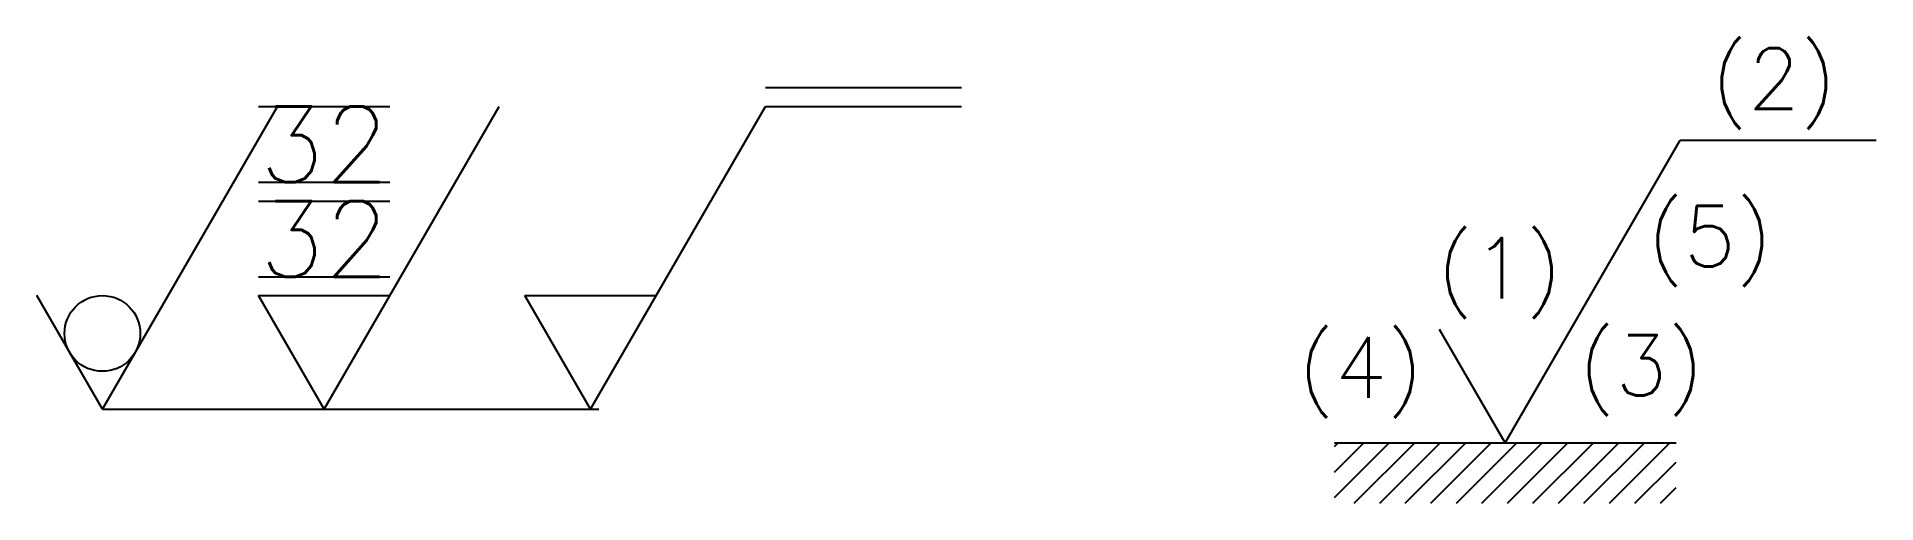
# Model space of a CAD drawing. Extents: x 168.6 to 217.2, y 120 to 132.3.
import ezdxf
from ezdxf.enums import TextEntityAlignment as Align

# ---------------------------------------------------------------- set-up
doc = ezdxf.new("R2010")
doc.units = 0
doc.layers.get('0').update_dxf_attribs({"linetype": 'CONTINUOUS'})
doc.styles.add('CHINA', font='romans.shx', dxfattribs={"bigfont": 'chineset.shx'})

msp = doc.modelspace()

# ---------------------------------------------------------------- hatches: boundary and pattern name
at = {"linetype": 'CONTINUOUS'}
h = msp.add_hatch(dxfattribs=at)
h.set_pattern_fill('ANSI31', color=6, scale=0.15, style=0)
h.set_pattern_definition([(45, (6.4634, 0.5343), (-0.3367596, 0.3367596), [])])
h.paths.add_polyline_path([(211.891, 121.606), (202.87, 121.606), (202.87, 120.011), (211.891, 120.011)])

# ---------------------------------------------------------------- linework, layer by layer
for p, q in [((187.851, 130.997), (193.024, 130.997)), ((170.351, 122.497), (174.97, 130.497)), ((174.475, 130.497), (177.939, 130.497)), ((176.207, 122.497), (180.825, 130.497)), ((183.232, 122.497), (187.851, 130.497)), ((187.851, 130.497), (193.024, 130.497)), ((174.475, 128.497), (177.939, 128.497)), ((174.475, 127.997), (177.939, 127.997)), ((174.475, 125.997), (177.939, 125.997)), ((170.351, 122.497), (168.619, 125.497)), ((174.475, 125.497), (177.939, 125.497)), ((176.207, 122.497), (174.475, 125.497)), ((181.5, 125.497), (184.964, 125.497)), ((183.232, 122.497), (181.5, 125.497)), ((170.351, 122.497), (183.451, 122.497)), ((202.87, 121.606), (211.891, 121.606))]:
    msp.add_line(p, q)
at = {"color": 2}
for p, q in [((207.378, 121.606), (211.997, 129.606)), ((211.997, 129.606), (217.171, 129.606)), ((207.378, 121.606), (205.646, 124.606))]:
    msp.add_line(p, q, dxfattribs=at)
msp.add_circle((170.351, 124.497), 1)

# ---------------------------------------------------------------- texts
at = {"color": 4, "style": 'CHINA'}
for s, p in [('(2)', (212.825, 130.432)), ('(5)', (211.134, 126.268)), ('(1)', (205.579, 125.423)), ('(4)', (201.916, 122.799)), ('(3)', (209.323, 122.856))]:
    msp.add_text(s, height=1.6, dxfattribs=at).set_placement(p)
at = {"style": 'CHINA'}
for p in [(176.207, 128.497), (176.207, 125.997)]:
    msp.add_text('32', height=2, dxfattribs=at).set_placement(p, align=Align.CENTER)

doc.saveas('drawing.dxf')
